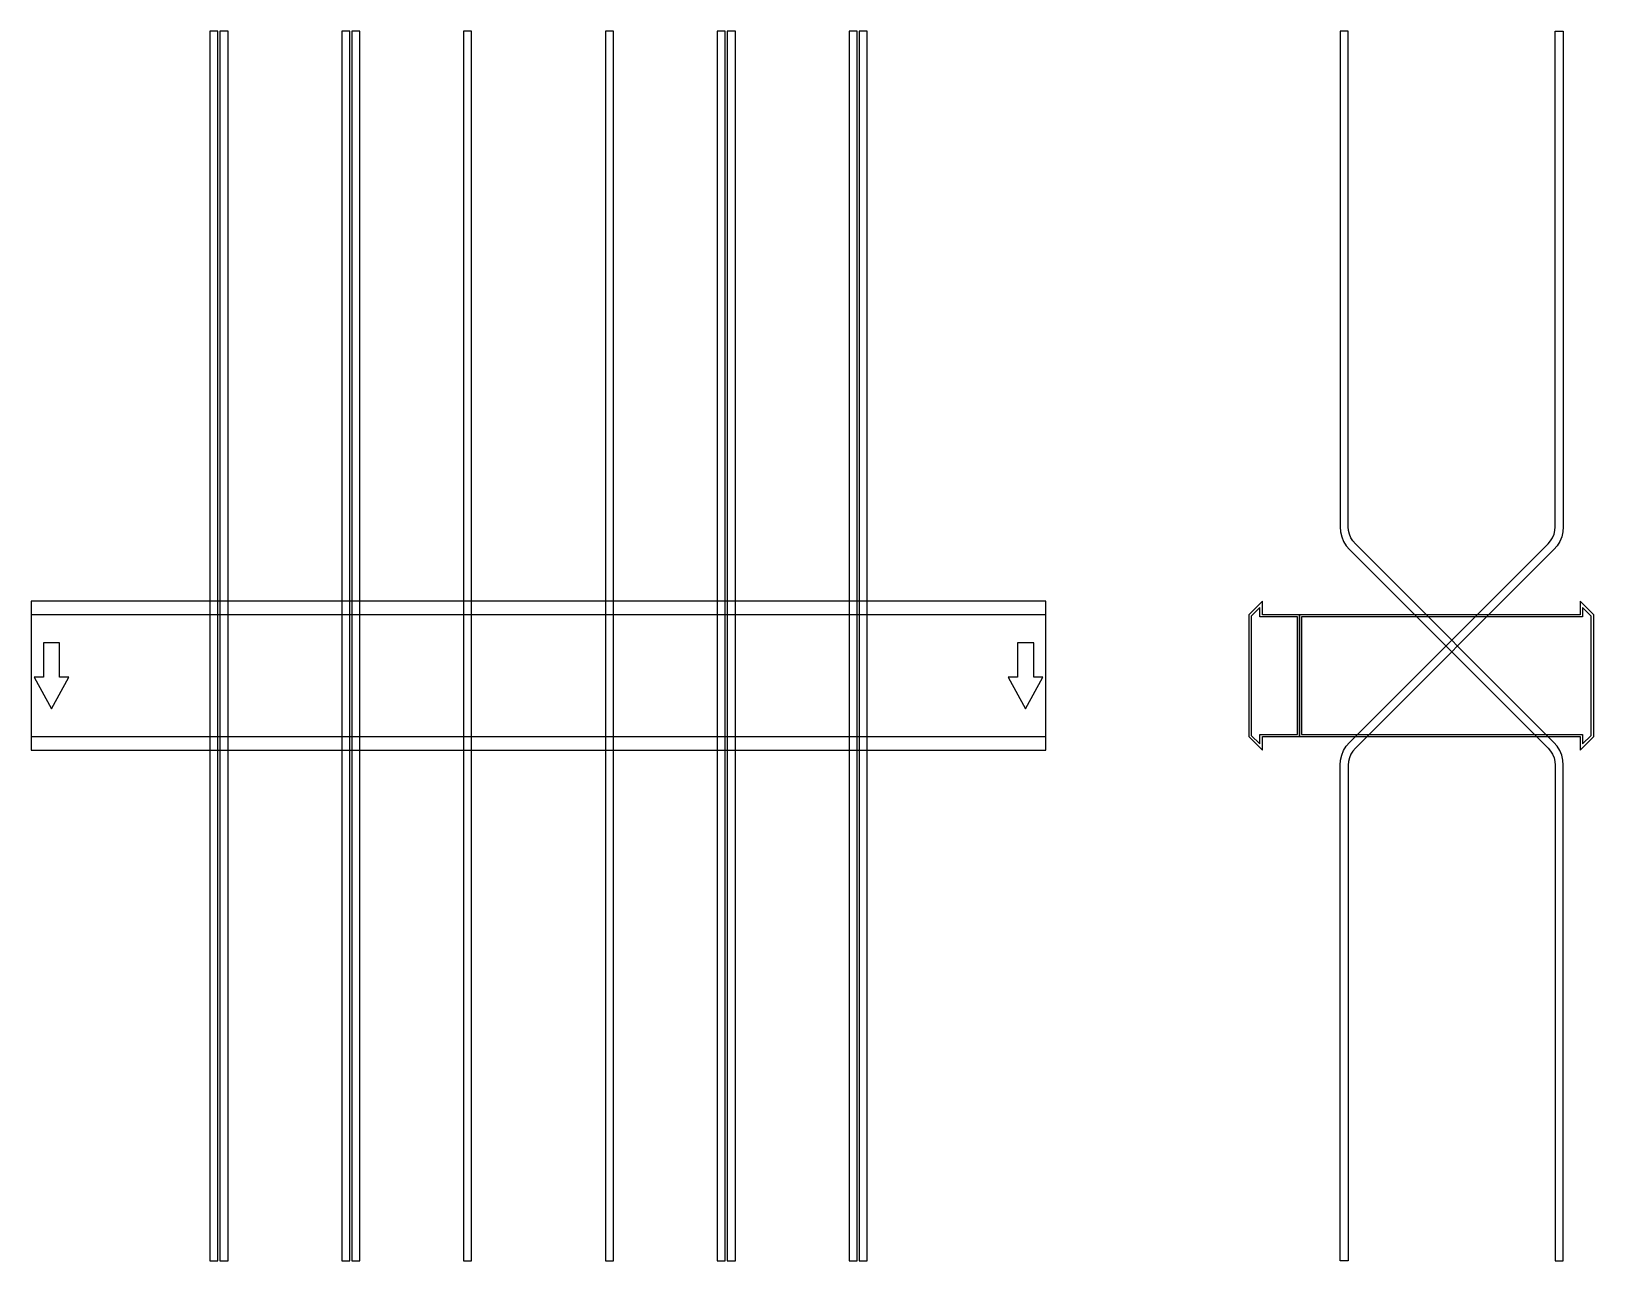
# Model space of a CAD drawing. Extents: x 0 to 1540, y -577 to 635.
import ezdxf

# ---------------------------------------------------------------- set-up
doc = ezdxf.new("R2010")
doc.units = 0
doc.layers.add('Halfen', color=7, linetype='CONTINUOUS')

msp = doc.modelspace()

# ---------------------------------------------------------------- linework, layer by layer
at = {"layer": 'Halfen', "color": 7}
for points in [[(184, -576.569), (184, 635.197), (176, 635.197), (176, -576.569)], [(194, -576.569), (194, 635.197), (186, 635.197), (186, -576.569)], [(314, -576.569), (314, 635.197), (306, 635.197), (306, -576.569)], [(324, -576.569), (324, 635.197), (316, 635.197), (316, -576.569)], [(434, -576.569), (434, 635.197), (426, 635.197), (426, -576.569)], [(574, -576.569), (574, 635.197), (566, 635.197), (566, -576.569)], [(684, -576.569), (684, 635.197), (676, 635.197), (676, -576.569)], [(694, -576.569), (694, 635.197), (686, 635.197), (686, -576.569)], [(814, -576.569), (814, 635.197), (806, 635.197), (806, -576.569)], [(824, -576.569), (824, 635.197), (816, 635.197), (816, -576.569)], [(1510, -576.569), (1510, -88.284), (1509.606, -83.278), (1508.434, -78.396), (1506.512, -73.757), (1503.889, -69.475), (1500.627, -65.657), (1305.029, 129.941), (1302.584, 132.805), (1300.616, 136.016), (1299.175, 139.495), (1298.295, 143.157), (1298, 146.912), (1298, 635.197), (1290, 635.197), (1290, 146.912), (1290.394, 141.906), (1291.566, 137.023), (1293.488, 132.384), (1296.111, 128.103), (1299.373, 124.284), (1494.971, -71.314), (1497.416, -74.177), (1499.384, -77.388), (1500.825, -80.868), (1501.705, -84.53), (1502, -88.284), (1502, -576.569)], [(1290, -576.569), (1290, -88.284), (1290.394, -83.278), (1291.566, -78.396), (1293.488, -73.757), (1296.111, -69.475), (1299.373, -65.657), (1494.971, 129.941), (1497.416, 132.805), (1499.384, 136.016), (1500.825, 139.495), (1501.705, 143.157), (1502, 146.912), (1502, 635.197), (1510, 635.197), (1510, 146.912), (1509.606, 141.906), (1508.434, 137.023), (1506.512, 132.384), (1503.889, 128.103), (1500.627, 124.284), (1305.029, -71.314), (1302.584, -74.177), (1300.616, -77.388), (1299.175, -80.868), (1298.295, -84.53), (1298, -88.284), (1298, -576.569)], [(0, -73.5), (1000, -73.5), (1000, 73.5), (0, 73.5)], [(1250, -60), (1250, 60), (1213.5, 60), (1213.5, 73.5), (1200, 60), (1200, -60), (1213.5, -73.5), (1213.5, -60)], [(1248, -58), (1248, 58), (1211, 58), (1211, 67.25), (1202.5, 58.75), (1202.5, -58.75), (1211, -67.25), (1211, -58)], [(1540, -60), (1540, 60), (1526.5, 73.5), (1526.5, 60), (1250, 60), (1250, -60), (1526.5, -60), (1526.5, -73.5)], [(1537.5, -58.75), (1537.5, 58.75), (1529, 67.25), (1529, 58), (1252, 58), (1252, -58), (1529, -58), (1529, -67.25)], [(0, -60), (1000, -60), (1000, 60), (0, 60)], [(20, -32.5), (37, -1.5), (28, -1.5), (28, 32.5), (12, 32.5), (12, -1.5), (3, -1.5)], [(980, -32.5), (997, -1.5), (988, -1.5), (988, 32.5), (972, 32.5), (972, -1.5), (963, -1.5)]]:
    msp.add_lwpolyline(points, close=True, dxfattribs=at)

doc.saveas('drawing.dxf')
